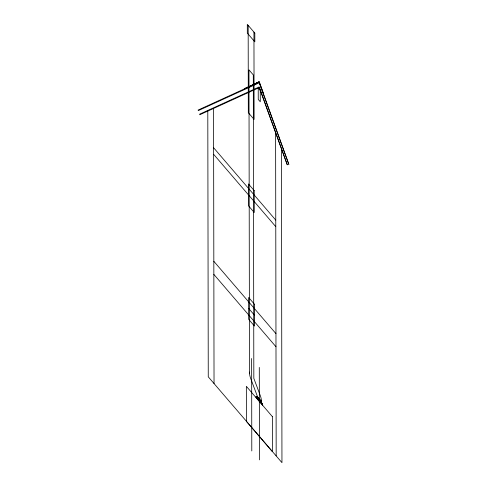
<?xml version="1.0" encoding="UTF-8"?>
<svg xmlns="http://www.w3.org/2000/svg" width="487" height="487" viewBox="0 0 487 487"><rect width="100%" height="100%" fill="white"/><g stroke="black" fill="none" stroke-linecap="round" stroke-linejoin="round"><path stroke-width="0.73" d="M259.23 81.816L244.267 88.811L258.889 81.999M213.629 147.762L275.764 220.124M213.641 154.312L275.776 226.674M213.823 261.288L275.965 333.656M248.662 308.429L254.445 315.156M213.848 274.388L275.989 346.756M249.502 372.701A8.523 3.147 69.2 0 0 250.744 378.649L257.239 395.974L257.239 397.52L261.458 402.439L261.458 401.325L257.258 396.582M256.174 397.763L256.174 396.455L262.53 403.857L262.53 405.166M249.496 372.068L249.502 373.139M281.407 149.15L281.955 462.65L208.259 376.822L207.797 111.079M275.605 127.606L275.605 128.251M275.612 133.048L276.178 455.917M263.181 92.664L259.23 81.682L255.298 83.612M262.475 403.705L262.475 404.959L256.229 397.69L256.229 396.43M261.519 402.591L261.519 401.519L257.179 396.473L257.185 397.544M259.291 367.429L259.455 459.868M253.952 32.093L254.104 119.425L248.321 112.692L248.169 25.361M251.633 358.511L251.797 450.95M249.496 372.506L248.967 69.866L253.301 74.913L253.83 378.35L260.216 395.377A8.523 3.147 69.2 0 1 261.458 401.325M213.562 108.449L214.037 383.555M259.029 82.224L198.124 110.056L198.312 110.61L259.443 82.723L288.876 164.472L259.029 82.224M259.041 87.027L199.579 114.195L199.78 114.743L259.437 87.49L287.3 164.862L259.041 87.027M254.817 33.104L247.305 24.35L247.317 33.086L254.829 41.833L254.817 33.104M260.253 90.46L258.232 88.104L258.25 99.415L260.271 101.771L260.253 90.46M254.226 190.654L248.443 183.922L248.486 205.782L254.263 212.515L254.226 190.654M254.427 304.211L248.644 297.484L248.68 319.344L254.464 326.077L254.427 304.211M272.361 416.61L246.349 386.319L246.41 421.395L272.422 451.686L272.361 416.61"/></g></svg>
